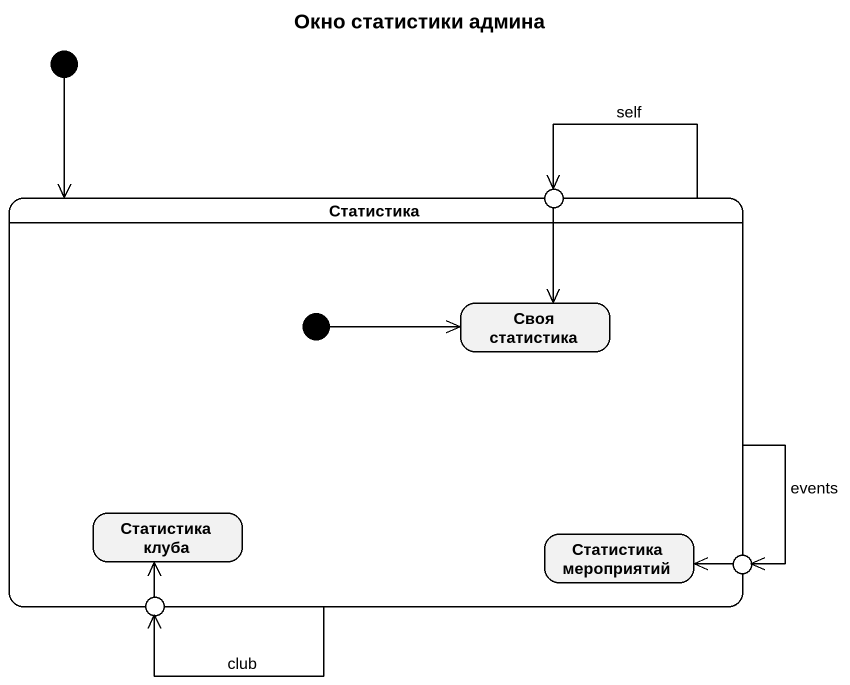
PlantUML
@startuml
title Окно статистики админа
hide empty description
state entry1 <<choice>>
state Статистика {
  state "Своя статистика" as Своя_статистика
  state "Статистика клуба" as Статистика_клуба
  state "Статистика мероприятий" as Статистика_мероприятий
  [*] -right-> Своя_статистика
}
state entry2 <<choice>>
state entry3 <<choice>>
[*] --> Статистика
entry1 --> Своя_статистика
Статистика -up-> entry1 : self
Статистика --> entry2 : club
Статистика -right-> entry3 : events
entry2 -up-> Статистика_клуба
entry3 -left-> Статистика_мероприятий
@enduml
